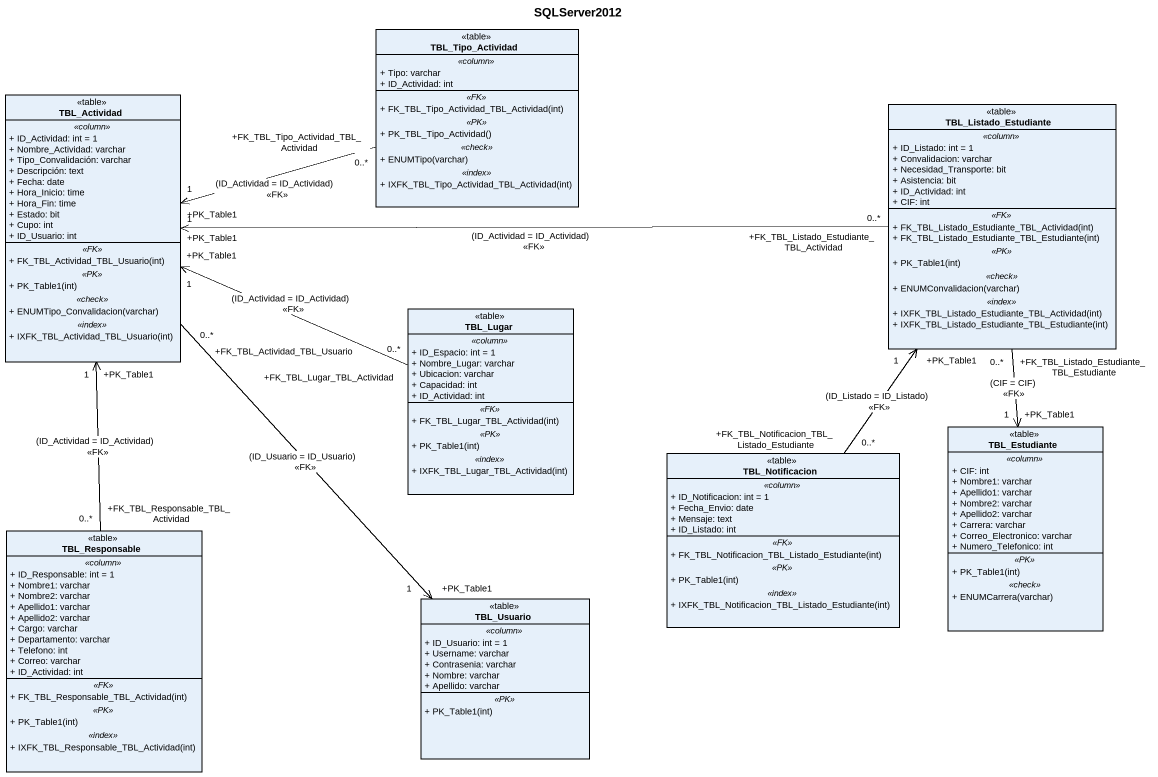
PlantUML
@startuml
title SQLServer2012
hide circle
hide empty members
skinparam classAttributeIconSize 0
class TBL_Tipo_Actividad <<table>> {
  .. <<column>> ..
  + Tipo: varchar
  + ID_Actividad: int
  .. <<FK>> ..
  + FK_TBL_Tipo_Actividad_TBL_Actividad(int)
  .. <<PK>> ..
  + PK_TBL_Tipo_Actividad()
  .. <<check>> ..
  + ENUMTipo(varchar)
  .. <<index>> ..
  + IXFK_TBL_Tipo_Actividad_TBL_Actividad(int)
}
class TBL_Actividad <<table>> {
  .. <<column>> ..
  + ID_Actividad: int = 1
  + Nombre_Actividad: varchar
  + Tipo_Convalidación: varchar
  + Descripción: text
  + Fecha: date
  + Hora_Inicio: time
  + Hora_Fin: time
  + Estado: bit
  + Cupo: int
  + ID_Usuario: int
  .. <<FK>> ..
  + FK_TBL_Actividad_TBL_Usuario(int)
  .. <<PK>> ..
  + PK_Table1(int)
  .. <<check>> ..
  + ENUMTipo_Convalidacion(varchar)
  .. <<index>> ..
  + IXFK_TBL_Actividad_TBL_Usuario(int)
}
class TBL_Listado_Estudiante <<table>> {
  .. <<column>> ..
  + ID_Listado: int = 1
  + Convalidacion: varchar
  + Necesidad_Transporte: bit
  + Asistencia: bit
  + ID_Actividad: int
  + CIF: int
  .. <<FK>> ..
  + FK_TBL_Listado_Estudiante_TBL_Actividad(int)
  + FK_TBL_Listado_Estudiante_TBL_Estudiante(int)
  .. <<PK>> ..
  + PK_Table1(int)
  .. <<check>> ..
  + ENUMConvalidacion(varchar)
  .. <<index>> ..
  + IXFK_TBL_Listado_Estudiante_TBL_Actividad(int)
  + IXFK_TBL_Listado_Estudiante_TBL_Estudiante(int)
}
class TBL_Lugar <<table>> {
  .. <<column>> ..
  + ID_Espacio: int = 1
  + Nombre_Lugar: varchar
  + Ubicacion: varchar
  + Capacidad: int
  + ID_Actividad: int
  .. <<FK>> ..
  + FK_TBL_Lugar_TBL_Actividad(int)
  .. <<PK>> ..
  + PK_Table1(int)
  .. <<index>> ..
  + IXFK_TBL_Lugar_TBL_Actividad(int)
}
class TBL_Estudiante <<table>> {
  .. <<column>> ..
  + CIF: int
  + Nombre1: varchar
  + Apellido1: varchar
  + Nombre2: varchar
  + Apellido2: varchar
  + Carrera: varchar
  + Correo_Electronico: varchar
  + Numero_Telefonico: int
  .. <<PK>> ..
  + PK_Table1(int)
  .. <<check>> ..
  + ENUMCarrera(varchar)
}
class TBL_Notificacion <<table>> {
  .. <<column>> ..
  + ID_Notificacion: int = 1
  + Fecha_Envio: date
  + Mensaje: text
  + ID_Listado: int
  .. <<FK>> ..
  + FK_TBL_Notificacion_TBL_Listado_Estudiante(int)
  .. <<PK>> ..
  + PK_Table1(int)
  .. <<index>> ..
  + IXFK_TBL_Notificacion_TBL_Listado_Estudiante(int)
}
class TBL_Responsable <<table>> {
  .. <<column>> ..
  + ID_Responsable: int = 1
  + Nombre1: varchar
  + Nombre2: varchar
  + Apellido1: varchar
  + Apellido2: varchar
  + Cargo: varchar
  + Departamento: varchar
  + Telefono: int
  + Correo: varchar
  + ID_Actividad: int
  .. <<FK>> ..
  + FK_TBL_Responsable_TBL_Actividad(int)
  .. <<PK>> ..
  + PK_Table1(int)
  .. <<index>> ..
  + IXFK_TBL_Responsable_TBL_Actividad(int)
}
class TBL_Usuario <<table>> {
  .. <<column>> ..
  + ID_Usuario: int = 1
  + Username: varchar
  + Contrasenia: varchar
  + Nombre: varchar
  + Apellido: varchar
  .. <<PK>> ..
  + PK_Table1(int)
}
TBL_Tipo_Actividad "+FK_TBL_Tipo_Actividad_TBL_Actividad\n0..*" -left-> "+PK_Table1\n1" TBL_Actividad : (ID_Actividad = ID_Actividad)\n<<FK>>
TBL_Actividad "+FK_TBL_Actividad_TBL_Usuario\n0..*" --> "+PK_Table1\n1" TBL_Usuario : (ID_Usuario = ID_Usuario)\n<<FK>>
TBL_Listado_Estudiante "+FK_TBL_Listado_Estudiante_TBL_Actividad\n0..*" -left-> "+PK_Table1\n1" TBL_Actividad : (ID_Actividad = ID_Actividad)\n<<FK>>
TBL_Listado_Estudiante "+FK_TBL_Listado_Estudiante_TBL_Estudiante\n0..*" --> "+PK_Table1\n1" TBL_Estudiante : (CIF = CIF)\n<<FK>>
TBL_Lugar "+FK_TBL_Lugar_TBL_Actividad\n0..*" -left-> "+PK_Table1\n1" TBL_Actividad : (ID_Actividad = ID_Actividad)\n<<FK>>
TBL_Notificacion "+FK_TBL_Notificacion_TBL_Listado_Estudiante\n0..*" -up-> "+PK_Table1\n1" TBL_Listado_Estudiante : (ID_Listado = ID_Listado)\n<<FK>>
TBL_Responsable "+FK_TBL_Responsable_TBL_Actividad\n0..*" -up-> "+PK_Table1\n1" TBL_Actividad : (ID_Actividad = ID_Actividad)\n<<FK>>
@enduml
